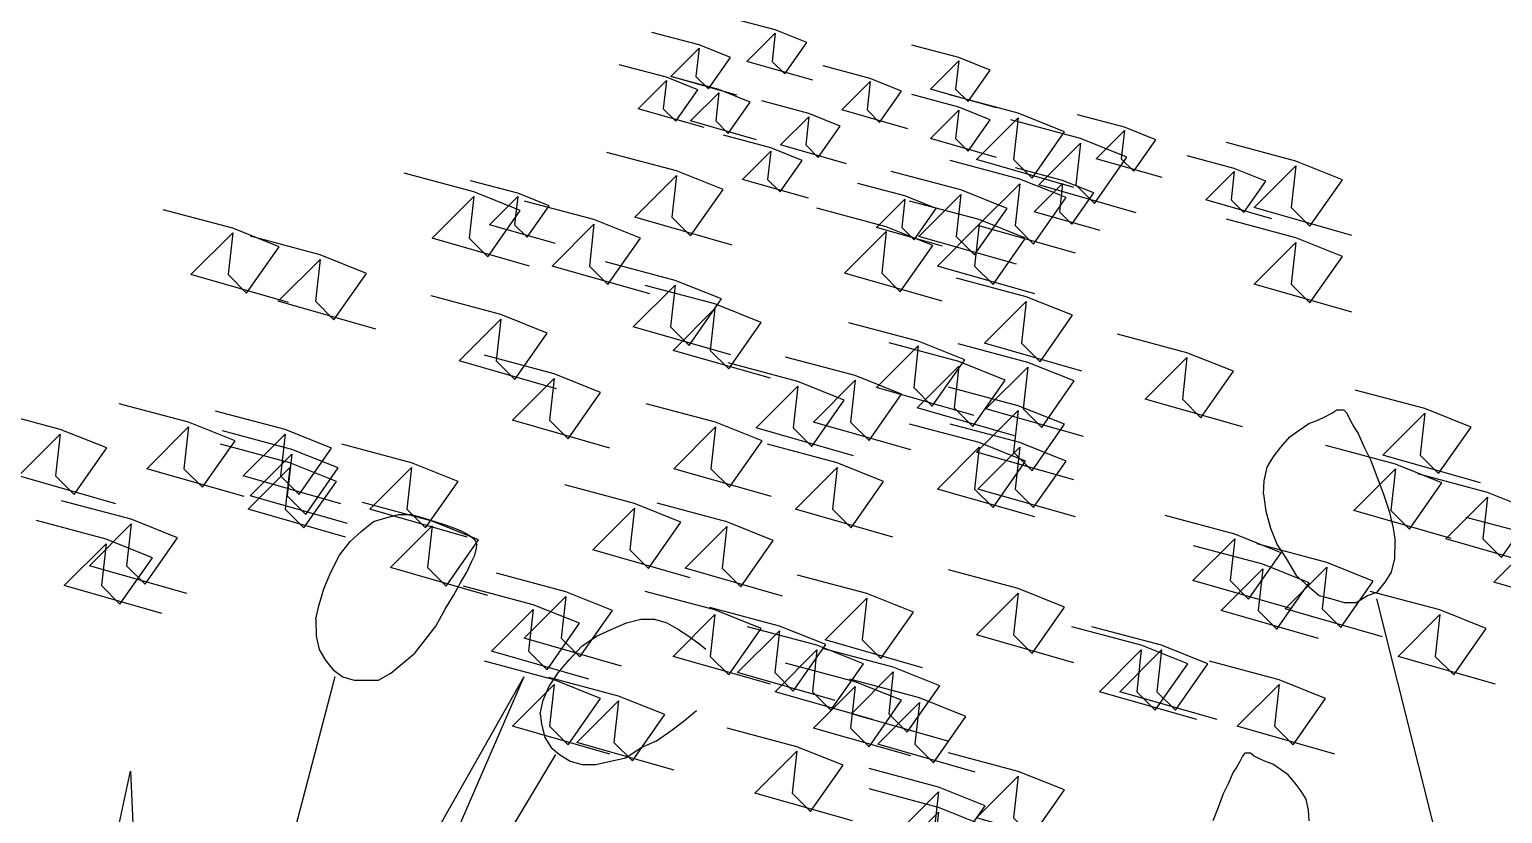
# Model space of a CAD drawing. Header units: metres. Extents: x -109 to 591, y -5 to 592.
# Drawn here: x 485.4296 to 485.7684, y 6.9326 to 7.1127 of the extents above; entities that cross this region are included whole.
import ezdxf

# ---------------------------------------------------------------- set-up
doc = ezdxf.new("R2010")
doc.units = ezdxf.units.M
doc.header["$LTSCALE"] = 0.03
doc.layers.add('Areas verdes', color=74, linetype='Continuous')

msp = doc.modelspace()

# ---------------------------------------------------------------- linework, layer by layer
at = {"layer": 'Areas verdes', "color": 6, "linetype": 'Continuous'}
for p, q in [((485.72162, 7.02066), (485.72379, 7.02221)), ((485.72379, 7.02221), (485.72589, 7.02299)), ((485.72589, 7.02299), (485.72767, 7.02377)), ((485.72767, 7.02377), (485.72914, 7.02454)), ((485.72914, 7.02454), (485.73023, 7.02532)), ((485.73023, 7.02532), (485.73116, 7.02532)), ((485.73116, 7.02532), (485.73186, 7.02532)), ((485.73186, 7.02532), (485.73256, 7.02454)), ((485.73256, 7.02454), (485.73333, 7.02299)), ((485.73333, 7.02299), (485.73419, 7.02144)), ((485.71735, 7.01678), (485.71945, 7.01911)), ((485.71945, 7.01911), (485.72162, 7.02066)), ((485.73419, 7.02144), (485.7352, 7.01989)), ((485.7352, 7.01989), (485.73652, 7.01678)), ((485.71564, 7.01445), (485.71735, 7.01678)), ((485.73652, 7.01678), (485.73807, 7.01368)), ((485.71355, 7.00902), (485.71425, 7.01213)), ((485.71425, 7.01213), (485.71564, 7.01445)), ((485.73807, 7.01368), (485.73954, 7.0098)), ((485.71339, 7.00592), (485.71355, 7.00902)), ((485.73954, 7.0098), (485.74102, 7.00592)), ((485.71339, 7.00592), (485.71394, 7.00204)), ((485.74102, 7.00592), (485.74226, 7.00204)), ((485.71394, 7.00204), (485.71502, 6.99816)), ((485.74226, 7.00204), (485.74319, 6.99816)), ((485.5059, 6.99738), (485.5087, 6.99971)), ((485.5087, 6.99971), (485.51157, 7.00049)), ((485.51157, 7.00049), (485.51452, 7.00126)), ((485.51452, 7.00126), (485.51739, 7.00126)), ((485.51739, 7.00126), (485.52018, 7.00049)), ((485.52018, 7.00049), (485.52282, 6.99971)), ((485.52282, 6.99971), (485.52522, 6.99894)), ((485.52522, 6.99894), (485.5274, 6.99816)), ((485.50094, 6.99195), (485.50334, 6.99506)), ((485.50334, 6.99506), (485.5059, 6.99738)), ((485.5274, 6.99816), (485.52918, 6.99738)), ((485.52918, 6.99738), (485.53058, 6.99661)), ((485.53058, 6.99661), (485.53166, 6.99583)), ((485.53166, 6.99583), (485.53228, 6.99506)), ((485.53228, 6.99506), (485.53252, 6.99428)), ((485.71502, 6.99816), (485.71657, 6.99428)), ((485.74319, 6.99816), (485.74365, 6.99506)), ((485.74358, 6.99118), (485.74365, 6.99506)), ((485.49892, 6.98807), (485.50094, 6.99195)), ((485.53128, 6.9904), (485.53205, 6.99195)), ((485.53205, 6.99195), (485.53244, 6.99351)), ((485.53244, 6.99351), (485.53252, 6.99428)), ((485.71657, 6.99428), (485.71859, 6.99118)), ((485.53019, 6.98807), (485.53128, 6.9904)), ((485.71859, 6.99118), (485.72092, 6.9873)), ((485.7428, 6.98807), (485.74358, 6.99118)), ((485.49729, 6.98419), (485.49892, 6.98807)), ((485.52716, 6.98264), (485.52879, 6.98575)), ((485.52879, 6.98575), (485.53019, 6.98807)), ((485.72092, 6.9873), (485.72348, 6.98497)), ((485.72348, 6.98497), (485.7262, 6.98264)), ((485.73954, 6.98342), (485.7414, 6.98575)), ((485.7414, 6.98575), (485.7428, 6.98807)), ((485.49613, 6.98031), (485.49729, 6.98419)), ((485.52522, 6.97954), (485.52716, 6.98264)), ((485.7262, 6.98264), (485.72907, 6.98187)), ((485.72907, 6.98187), (485.73194, 6.98109)), ((485.73473, 6.98109), (485.73729, 6.98264)), ((485.73729, 6.98264), (485.73954, 6.98342)), ((485.49551, 6.97721), (485.49613, 6.98031)), ((485.52305, 6.97566), (485.52522, 6.97954)), ((485.73194, 6.98109), (485.73473, 6.98109)), ((485.49551, 6.97721), (485.49558, 6.97333)), ((485.52072, 6.97256), (485.52305, 6.97566)), ((485.55999, 6.97333), (485.5634, 6.97488)), ((485.5634, 6.97488), (485.56689, 6.97643)), ((485.56689, 6.97643), (485.57023, 6.97721)), ((485.57023, 6.97721), (485.57333, 6.97721)), ((485.57333, 6.97721), (485.5762, 6.97643)), ((485.5762, 6.97643), (485.57884, 6.97488)), ((485.57884, 6.97488), (485.58125, 6.97333)), ((485.49558, 6.97333), (485.49628, 6.97023)), ((485.51824, 6.96945), (485.52072, 6.97256)), ((485.55665, 6.971), (485.55999, 6.97333)), ((485.58125, 6.97333), (485.58334, 6.97178)), ((485.58513, 6.97023), (485.58334, 6.97178)), ((485.49628, 6.97023), (485.4976, 6.9679)), ((485.4976, 6.9679), (485.49946, 6.96557)), ((485.51552, 6.96712), (485.51824, 6.96945)), ((485.55114, 6.9648), (485.5537, 6.9679)), ((485.5537, 6.9679), (485.55665, 6.971)), ((485.49946, 6.96557), (485.50171, 6.96402)), ((485.50986, 6.96324), (485.51273, 6.9648)), ((485.51273, 6.9648), (485.51552, 6.96712)), ((485.54904, 6.96169), (485.55114, 6.9648)), ((485.50171, 6.96402), (485.50427, 6.96324)), ((485.50427, 6.96324), (485.50699, 6.96324)), ((485.50699, 6.96324), (485.50986, 6.96324)), ((485.54773, 6.95859), (485.54904, 6.96169)), ((485.5471, 6.95549), (485.54773, 6.95859)), ((485.5471, 6.95549), (485.54734, 6.95316)), ((485.58024, 6.95393), (485.58303, 6.95626)), ((485.54734, 6.95316), (485.54811, 6.95005)), ((485.5738, 6.94928), (485.57713, 6.95161)), ((485.57713, 6.95161), (485.58024, 6.95393)), ((485.54811, 6.95005), (485.54959, 6.94773)), ((485.54959, 6.94773), (485.55153, 6.94617)), ((485.56674, 6.9454), (485.57031, 6.94773)), ((485.57031, 6.94773), (485.5738, 6.94928)), ((485.55153, 6.94617), (485.55393, 6.94462)), ((485.55393, 6.94462), (485.55673, 6.94385)), ((485.55983, 6.94385), (485.56324, 6.94462)), ((485.56324, 6.94462), (485.56674, 6.9454)), ((485.70792, 6.94454), (485.70723, 6.9433)), ((485.70854, 6.94579), (485.70792, 6.94454)), ((485.7091, 6.94641), (485.70854, 6.94579)), ((485.70965, 6.94641), (485.7091, 6.94641)), ((485.7104, 6.94641), (485.70965, 6.94641)), ((485.71127, 6.94579), (485.7104, 6.94641)), ((485.71245, 6.94516), (485.71127, 6.94579)), ((485.71388, 6.94454), (485.71245, 6.94516)), ((485.71555, 6.94392), (485.71388, 6.94454)), ((485.55673, 6.94385), (485.55983, 6.94385)), ((485.70643, 6.94206), (485.70537, 6.93958)), ((485.70723, 6.9433), (485.70643, 6.94206)), ((485.71729, 6.94268), (485.71555, 6.94392)), ((485.71903, 6.94144), (485.71729, 6.94268)), ((485.7207, 6.93958), (485.71903, 6.94144)), ((485.70537, 6.93958), (485.70413, 6.93709)), ((485.72207, 6.93772), (485.7207, 6.93958)), ((485.72319, 6.93585), (485.72207, 6.93772)), ((485.70295, 6.93399), (485.70177, 6.93089)), ((485.70413, 6.93709), (485.70295, 6.93399)), ((485.72375, 6.93337), (485.72319, 6.93585)), ((485.72387, 6.93089), (485.72375, 6.93337))]:
    msp.add_line(p, q, dxfattribs=at)
at = {"layer": 'Areas verdes', "linetype": 'Continuous'}
for p, q in [((485.73939, 6.98187), (485.75754, 6.90971)), ((485.49985, 6.96402), (485.48177, 6.89496)), ((485.5433, 6.96402), (485.49628, 6.881)), ((485.5433, 6.96402), (485.51801, 6.90583)), ((485.5506, 6.94617), (485.51801, 6.89186)), ((485.44197, 6.89186), (485.45283, 6.94229)), ((485.45283, 6.94229), (485.4564, 6.86237))]:
    msp.add_line(p, q, dxfattribs=at)
at = {"layer": 'Areas verdes'}
for points in [[(485.6098, 7.10106), (485.59462, 7.10539), (485.60113, 7.11189), (485.6004, 7.10539), (485.60329, 7.10251), (485.60835, 7.10972), (485.60113, 7.11261), (485.59029, 7.1155)], [(485.59227, 7.09762), (485.57709, 7.10195), (485.5836, 7.10845), (485.58287, 7.10195), (485.58576, 7.09906), (485.59082, 7.10628), (485.5836, 7.10917), (485.57276, 7.11205)], [(485.65199, 7.09471), (485.63682, 7.09904), (485.64332, 7.10553), (485.6426, 7.09904), (485.64549, 7.09615), (485.65055, 7.10337), (485.64332, 7.10626), (485.63249, 7.10914)], [(485.58476, 7.09019), (485.56959, 7.09452), (485.57609, 7.10101), (485.57537, 7.09452), (485.57826, 7.09163), (485.58332, 7.09885), (485.57609, 7.10174), (485.56525, 7.10462)], [(485.63162, 7.08991), (485.61645, 7.09424), (485.62295, 7.10074), (485.62223, 7.09424), (485.62512, 7.09135), (485.63018, 7.09857), (485.62295, 7.10146), (485.61212, 7.10435)], [(485.59682, 7.08737), (485.58164, 7.09171), (485.58815, 7.0982), (485.58742, 7.09171), (485.59031, 7.08882), (485.59537, 7.09604), (485.58815, 7.09892), (485.57731, 7.10181)], [(485.65199, 7.08333), (485.63682, 7.08766), (485.64332, 7.09416), (485.6426, 7.08766), (485.64549, 7.08477), (485.65055, 7.09199), (485.64332, 7.09488), (485.63249, 7.09777)], [(485.66979, 7.07644), (485.64738, 7.08283), (485.65698, 7.09243), (485.65592, 7.08283), (485.66019, 7.07857), (485.66766, 7.08923), (485.65698, 7.0935), (485.64098, 7.09776)], [(485.61751, 7.08185), (485.60234, 7.08618), (485.60884, 7.09268), (485.60812, 7.08618), (485.61101, 7.08329), (485.61607, 7.09051), (485.60884, 7.0934), (485.59801, 7.09629)], [(485.6901, 7.0787), (485.67492, 7.08303), (485.68143, 7.08953), (485.6807, 7.08303), (485.68359, 7.08014), (485.68865, 7.08736), (485.68143, 7.09025), (485.67059, 7.09314)], [(485.68412, 7.0706), (485.66171, 7.077), (485.67131, 7.08659), (485.67025, 7.077), (485.67451, 7.07273), (485.68198, 7.0834), (485.67131, 7.08766), (485.65531, 7.09193)], [(485.60875, 7.07396), (485.59357, 7.07829), (485.60008, 7.08479), (485.59935, 7.07829), (485.60224, 7.07541), (485.6073, 7.08263), (485.60008, 7.08551), (485.58924, 7.0884)], [(485.73367, 7.0654), (485.71126, 7.07179), (485.72086, 7.08139), (485.71979, 7.07179), (485.72406, 7.06753), (485.73153, 7.07819), (485.72086, 7.08246), (485.70486, 7.08672)], [(485.59124, 7.06317), (485.56883, 7.06956), (485.57843, 7.07916), (485.57737, 7.06956), (485.58164, 7.0653), (485.58911, 7.07596), (485.57843, 7.08023), (485.56243, 7.08449)], [(485.71534, 7.06924), (485.70017, 7.07357), (485.70667, 7.08007), (485.70595, 7.07357), (485.70884, 7.07068), (485.7139, 7.0779), (485.70667, 7.08079), (485.69584, 7.08368)], [(485.54462, 7.05835), (485.52221, 7.06475), (485.53181, 7.07434), (485.53074, 7.06475), (485.53501, 7.06048), (485.54248, 7.07114), (485.53181, 7.07541), (485.51581, 7.07967)], [(485.65657, 7.0588), (485.63417, 7.06519), (485.64377, 7.07479), (485.6427, 7.06519), (485.64697, 7.06093), (485.65444, 7.07159), (485.64377, 7.07585), (485.62776, 7.08012)], [(485.67013, 7.06129), (485.64772, 7.06768), (485.65733, 7.07728), (485.65626, 7.06768), (485.66053, 7.06342), (485.668, 7.07408), (485.65733, 7.07835), (485.64132, 7.08261)], [(485.67585, 7.06651), (485.66068, 7.07084), (485.66718, 7.07734), (485.66646, 7.07084), (485.66935, 7.06796), (485.67441, 7.07518), (485.66718, 7.07806), (485.65635, 7.08095)], [(485.55059, 7.06353), (485.53541, 7.06786), (485.54192, 7.07436), (485.54119, 7.06786), (485.54408, 7.06498), (485.54914, 7.0722), (485.54192, 7.07508), (485.53108, 7.07797)], [(485.6396, 7.06293), (485.62443, 7.06726), (485.63093, 7.07376), (485.63021, 7.06726), (485.6331, 7.06438), (485.63816, 7.07159), (485.63093, 7.07448), (485.6201, 7.07737)], [(485.57225, 7.05197), (485.54984, 7.05837), (485.55944, 7.06797), (485.55838, 7.05837), (485.56265, 7.0541), (485.57012, 7.06477), (485.55944, 7.06903), (485.54344, 7.0733)], [(485.66081, 7.05197), (485.6384, 7.05837), (485.64801, 7.06797), (485.64694, 7.05837), (485.65121, 7.0541), (485.65868, 7.06477), (485.64801, 7.06903), (485.632, 7.0733)], [(485.48917, 7.04999), (485.46676, 7.05639), (485.47637, 7.06599), (485.4753, 7.05639), (485.47957, 7.05212), (485.48704, 7.06279), (485.47637, 7.06705), (485.46036, 7.07132)], [(485.63947, 7.05032), (485.61706, 7.05671), (485.62666, 7.06631), (485.6256, 7.05671), (485.62987, 7.05245), (485.63734, 7.06311), (485.62666, 7.06738), (485.61066, 7.07164)], [(485.73367, 7.04779), (485.71126, 7.05419), (485.72086, 7.06378), (485.71979, 7.05419), (485.72406, 7.04992), (485.73153, 7.06059), (485.72086, 7.06485), (485.70486, 7.06912)], [(485.50925, 7.04389), (485.48684, 7.05029), (485.49644, 7.05988), (485.49538, 7.05029), (485.49964, 7.04602), (485.50711, 7.05669), (485.49644, 7.06095), (485.48044, 7.06522)], [(485.59089, 7.038), (485.56848, 7.0444), (485.57809, 7.05399), (485.57702, 7.0444), (485.58129, 7.04013), (485.58876, 7.0508), (485.57809, 7.05506), (485.56208, 7.05933)], [(485.60006, 7.03261), (485.57765, 7.039), (485.58725, 7.0486), (485.58618, 7.039), (485.59045, 7.03474), (485.59792, 7.0454), (485.58725, 7.04967), (485.57124, 7.05393)], [(485.67162, 7.03425), (485.64921, 7.04065), (485.65882, 7.05025), (485.65775, 7.04065), (485.66202, 7.03638), (485.66949, 7.04705), (485.65882, 7.05131), (485.64281, 7.05558)], [(485.55085, 7.03018), (485.52844, 7.03658), (485.53804, 7.04618), (485.53697, 7.03658), (485.54124, 7.03232), (485.54871, 7.04298), (485.53804, 7.04724), (485.52203, 7.05151)], [(485.64683, 7.02403), (485.62442, 7.03043), (485.63402, 7.04002), (485.63296, 7.03043), (485.63722, 7.02616), (485.64469, 7.03682), (485.63402, 7.04109), (485.61802, 7.04535)], [(485.7086, 7.0214), (485.68619, 7.0278), (485.69579, 7.03739), (485.69473, 7.0278), (485.699, 7.02353), (485.70647, 7.0342), (485.69579, 7.03846), (485.67979, 7.04273)], [(485.65615, 7.01937), (485.63374, 7.02577), (485.64334, 7.03536), (485.64228, 7.02577), (485.64655, 7.0215), (485.65402, 7.03217), (485.64334, 7.03643), (485.62734, 7.0407)], [(485.67199, 7.01918), (485.64958, 7.02558), (485.65919, 7.03517), (485.65812, 7.02558), (485.66239, 7.02131), (485.66986, 7.03197), (485.65919, 7.03624), (485.64318, 7.0405)], [(485.56308, 7.01654), (485.54067, 7.02294), (485.55027, 7.03254), (485.54921, 7.02294), (485.55347, 7.01867), (485.56094, 7.02934), (485.55027, 7.0336), (485.53427, 7.03787)], [(485.61913, 7.01478), (485.59672, 7.02118), (485.60632, 7.03077), (485.60526, 7.02118), (485.60952, 7.01691), (485.61699, 7.02757), (485.60632, 7.03184), (485.59032, 7.0361)], [(485.63229, 7.01613), (485.60988, 7.02253), (485.61949, 7.03212), (485.61842, 7.02253), (485.62269, 7.01826), (485.63016, 7.02892), (485.61949, 7.03319), (485.60348, 7.03745)], [(485.66979, 7.00922), (485.64738, 7.01562), (485.65698, 7.02521), (485.65592, 7.01562), (485.66019, 7.01135), (485.66766, 7.02202), (485.65698, 7.02628), (485.64098, 7.03055)], [(485.76326, 7.00855), (485.74085, 7.01495), (485.75046, 7.02454), (485.74939, 7.01495), (485.75366, 7.01068), (485.76113, 7.02135), (485.75046, 7.02561), (485.73445, 7.02988)], [(485.47903, 7.0054), (485.45662, 7.0118), (485.46622, 7.02139), (485.46516, 7.0118), (485.46942, 7.00753), (485.47689, 7.01819), (485.46622, 7.02246), (485.45022, 7.02672)], [(485.60022, 7.0054), (485.57781, 7.0118), (485.58741, 7.02139), (485.58634, 7.0118), (485.59061, 7.00753), (485.59808, 7.01819), (485.58741, 7.02246), (485.5714, 7.02672)], [(485.44952, 7.00377), (485.42711, 7.01017), (485.43672, 7.01977), (485.43565, 7.01017), (485.43992, 7.00591), (485.44739, 7.01657), (485.43672, 7.02083), (485.42071, 7.0251)], [(485.50121, 7.00373), (485.4788, 7.01013), (485.4884, 7.01972), (485.48734, 7.01013), (485.49161, 7.00586), (485.49907, 7.01653), (485.4884, 7.02079), (485.4724, 7.02506)], [(485.66081, 7.00074), (485.6384, 7.00714), (485.64801, 7.01674), (485.64694, 7.00714), (485.65121, 7.00287), (485.65868, 7.01354), (485.64801, 7.0178), (485.632, 7.02207)], [(485.67013, 7.00074), (485.64772, 7.00714), (485.65733, 7.01674), (485.65626, 7.00714), (485.66053, 7.00287), (485.668, 7.01354), (485.65733, 7.0178), (485.64132, 7.02207)], [(485.50279, 6.99918), (485.48038, 7.00558), (485.48998, 7.01517), (485.48892, 7.00558), (485.49318, 7.00131), (485.50065, 7.01197), (485.48998, 7.01624), (485.47398, 7.0205)], [(485.50233, 6.99608), (485.47992, 7.00248), (485.48953, 7.01208), (485.48846, 7.00248), (485.49273, 6.99822), (485.5002, 7.00888), (485.48953, 7.01314), (485.47352, 7.01741)], [(485.5303, 6.99608), (485.50789, 7.00248), (485.51749, 7.01208), (485.51643, 7.00248), (485.5207, 6.99822), (485.52817, 7.00888), (485.51749, 7.01314), (485.50149, 7.01741)], [(485.62818, 6.99608), (485.60577, 7.00248), (485.61538, 7.01208), (485.61431, 7.00248), (485.61858, 6.99822), (485.62605, 7.00888), (485.61538, 7.01314), (485.59937, 7.01741)], [(485.75657, 6.99578), (485.73416, 7.00218), (485.74376, 7.01177), (485.74269, 7.00218), (485.74696, 6.99791), (485.75443, 7.00857), (485.74376, 7.01284), (485.72775, 7.0171)], [(485.77773, 6.98927), (485.75532, 6.99567), (485.76493, 7.00527), (485.76386, 6.99567), (485.76813, 6.99141), (485.7756, 7.00207), (485.76493, 7.00633), (485.74892, 7.0106)], [(485.58157, 6.98677), (485.55916, 6.99317), (485.56877, 7.00276), (485.5677, 6.99317), (485.57197, 6.9889), (485.57944, 6.99956), (485.56877, 7.00383), (485.55276, 7.00809)], [(485.46581, 6.98312), (485.4434, 6.98951), (485.45301, 6.99911), (485.45194, 6.98951), (485.45621, 6.98525), (485.46368, 6.99591), (485.45301, 7.00018), (485.437, 7.00444)], [(485.53503, 6.9827), (485.51262, 6.9891), (485.52222, 6.9987), (485.52115, 6.9891), (485.52542, 6.98484), (485.53289, 6.9955), (485.52222, 6.99976), (485.50621, 7.00403)], [(485.60278, 6.98253), (485.58037, 6.98893), (485.58997, 6.99852), (485.5889, 6.98893), (485.59317, 6.98466), (485.60064, 6.99533), (485.58997, 6.99959), (485.57396, 7.00386)], [(485.46004, 6.97854), (485.43763, 6.98494), (485.44723, 6.99454), (485.44616, 6.98494), (485.45043, 6.98067), (485.4579, 6.99134), (485.44723, 6.9956), (485.43122, 6.99987)], [(485.71959, 6.97972), (485.69718, 6.98611), (485.70678, 6.99571), (485.70572, 6.98611), (485.70998, 6.98185), (485.71745, 6.99251), (485.70678, 6.99678), (485.69078, 7.00104)], [(485.7888, 6.9793), (485.76639, 6.9857), (485.776, 6.9953), (485.77493, 6.9857), (485.7792, 6.98144), (485.78667, 6.9921), (485.776, 6.99636), (485.75999, 7.00063)], [(485.72607, 6.9728), (485.70366, 6.97919), (485.71326, 6.98879), (485.7122, 6.97919), (485.71646, 6.97493), (485.72393, 6.98559), (485.71326, 6.98986), (485.69726, 6.99412)], [(485.74075, 6.97321), (485.71834, 6.97961), (485.72795, 6.9892), (485.72688, 6.97961), (485.73115, 6.97534), (485.73862, 6.986), (485.72795, 6.99027), (485.71194, 6.99453)], [(485.66979, 6.96721), (485.64738, 6.97361), (485.65698, 6.98321), (485.65592, 6.97361), (485.66019, 6.96934), (485.66766, 6.98001), (485.65698, 6.98427), (485.64098, 6.98854)], [(485.55827, 6.96348), (485.53586, 6.96988), (485.54546, 6.97948), (485.54439, 6.96988), (485.54866, 6.96562), (485.55613, 6.97628), (485.54546, 6.98054), (485.52945, 6.98481)], [(485.5658, 6.96647), (485.54339, 6.97286), (485.55299, 6.98246), (485.55193, 6.97286), (485.5562, 6.9686), (485.56367, 6.97926), (485.55299, 6.98353), (485.53699, 6.98779)], [(485.63501, 6.96606), (485.6126, 6.97245), (485.62221, 6.98205), (485.62114, 6.97245), (485.62541, 6.96819), (485.63288, 6.97885), (485.62221, 6.98311), (485.6062, 6.98738)], [(485.60006, 6.96229), (485.57765, 6.96868), (485.58725, 6.97828), (485.58618, 6.96868), (485.59045, 6.96442), (485.59792, 6.97508), (485.58725, 6.97935), (485.57124, 6.98361)], [(485.76676, 6.96229), (485.74435, 6.96868), (485.75395, 6.97828), (485.75288, 6.96868), (485.75715, 6.96442), (485.76462, 6.97508), (485.75395, 6.97935), (485.73795, 6.98361)], [(485.61487, 6.95858), (485.59246, 6.96498), (485.60207, 6.97458), (485.601, 6.96498), (485.60527, 6.96072), (485.61274, 6.97138), (485.60207, 6.97564), (485.58606, 6.97991)], [(485.62352, 6.95417), (485.60111, 6.96057), (485.61072, 6.97016), (485.60965, 6.96057), (485.61392, 6.9563), (485.62139, 6.96696), (485.61072, 6.97123), (485.59471, 6.97549)], [(485.6981, 6.95417), (485.67569, 6.96057), (485.68529, 6.97016), (485.68423, 6.96057), (485.6885, 6.9563), (485.69597, 6.96696), (485.68529, 6.97123), (485.66929, 6.97549)], [(485.70276, 6.95417), (485.68035, 6.96057), (485.68996, 6.97016), (485.68889, 6.96057), (485.69316, 6.9563), (485.70063, 6.96696), (485.68996, 6.97123), (485.67395, 6.97549)], [(485.64108, 6.94911), (485.61867, 6.95551), (485.62827, 6.96511), (485.62721, 6.95551), (485.63147, 6.95125), (485.63894, 6.96191), (485.62827, 6.96617), (485.61227, 6.97044)], [(485.56308, 6.94622), (485.54067, 6.95262), (485.55027, 6.96222), (485.54921, 6.95262), (485.55347, 6.94835), (485.56094, 6.95902), (485.55027, 6.96328), (485.53427, 6.96755)], [(485.63229, 6.94581), (485.60988, 6.95221), (485.61949, 6.9618), (485.61842, 6.95221), (485.62269, 6.94794), (485.63016, 6.9586), (485.61949, 6.96287), (485.60348, 6.96713)], [(485.72978, 6.94622), (485.70737, 6.95262), (485.71697, 6.96222), (485.71591, 6.95262), (485.72018, 6.94835), (485.72765, 6.95902), (485.71697, 6.96328), (485.70097, 6.96755)], [(485.5779, 6.94252), (485.55549, 6.94892), (485.56509, 6.95851), (485.56402, 6.94892), (485.56829, 6.94465), (485.57576, 6.95532), (485.56509, 6.95958), (485.54909, 6.96385)], [(485.64711, 6.94211), (485.6247, 6.94851), (485.63431, 6.9581), (485.63324, 6.94851), (485.63751, 6.94424), (485.64498, 6.9549), (485.63431, 6.95917), (485.6183, 6.96343)], [(485.61886, 6.93088), (485.59645, 6.93728), (485.60606, 6.94688), (485.60499, 6.93728), (485.60926, 6.93301), (485.61673, 6.94368), (485.60606, 6.94794), (485.59005, 6.95221)], [(485.66979, 6.9252), (485.64738, 6.9316), (485.65698, 6.9412), (485.65592, 6.9316), (485.66019, 6.92734), (485.66766, 6.938), (485.65698, 6.94226), (485.64098, 6.94653)], [(485.65149, 6.92157), (485.62908, 6.92796), (485.63868, 6.93756), (485.63762, 6.92796), (485.64189, 6.9237), (485.64936, 6.93436), (485.63868, 6.93863), (485.62268, 6.94289)], [(485.65149, 6.91691), (485.62908, 6.92331), (485.63868, 6.9329), (485.63762, 6.92331), (485.64189, 6.91904), (485.64936, 6.9297), (485.63868, 6.93397), (485.62268, 6.93823)]]:
    msp.add_lwpolyline(points, dxfattribs=at)

doc.saveas('drawing.dxf')
